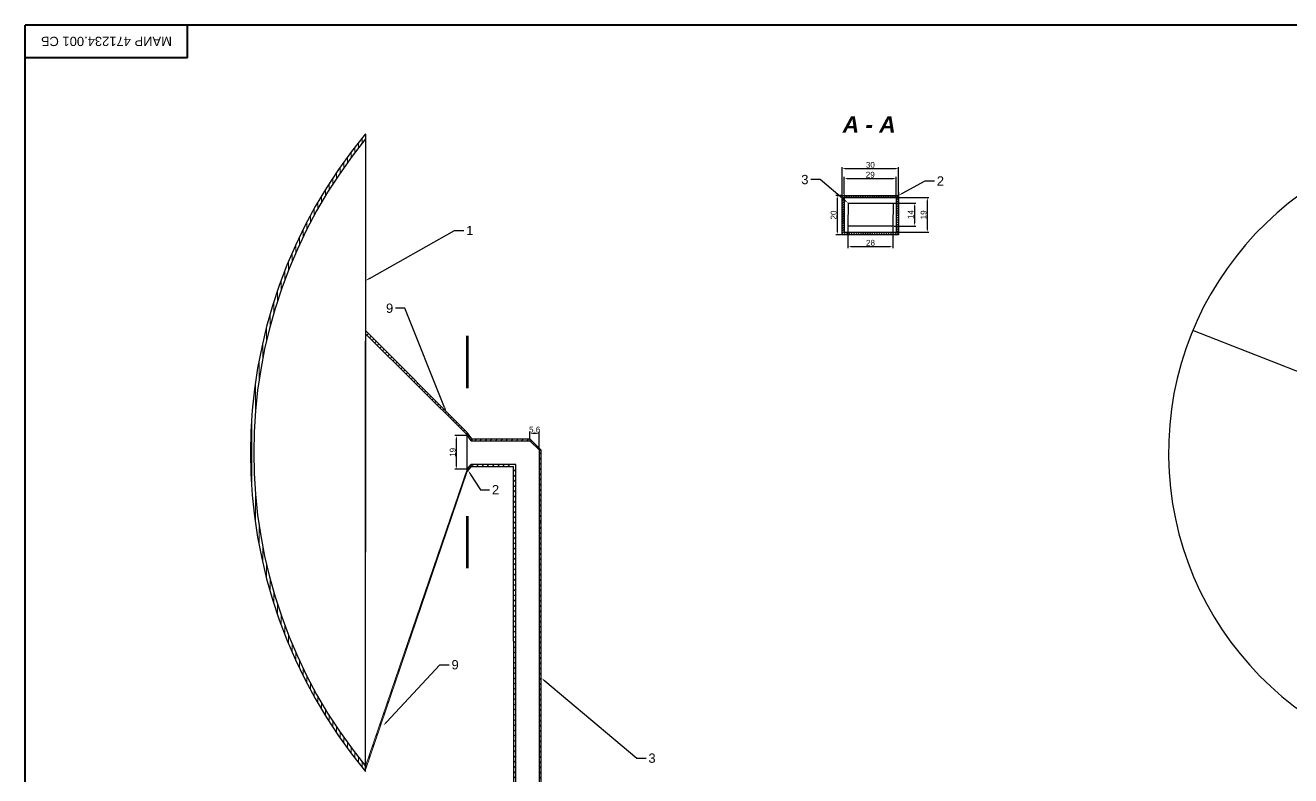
# Model space of a CAD drawing. Header units: millimetres. Extents: x 8 to 2580, y 319 to 2741.
# Drawn here: x 941 to 2033, y 839 to 1487 of the extents above; entities that cross this region are included whole.
import ezdxf
from ezdxf import colors
from ezdxf.entities.mleader import LeaderData, LeaderLine
from ezdxf.math import Vec2, Vec3

# ---------------------------------------------------------------- set-up
doc = ezdxf.new("R2010")
doc.units = ezdxf.units.MM
doc.layers.add('Основная', color=7, linetype='Continuous', lineweight=40)
doc.styles.get("Standard").update_dxf_attribs({"font": 'arial.ttf'})
doc.dimstyles.new('ISO-25', dxfattribs={"dimtxt": 2.5, "dimasz": 2.5, "dimexe": 1.25, "dimexo": 0.625, "dimtad": 1, "dimtxsty": 'Standard', "dimcen": 2.5, "dimadec": 0, "dimazin": 0, "dimtfac": 1, "dimtmove": 0, "dimatfit": 3, "dimfxl": 1, "dimarcsym": 0})
pattern_1 = [(45, (0, 28.362), (-2.245064, 2.245064), [])]

# ---------------------------------------------------------------- blocks, each defined once
blk = doc.blocks.new('*D1')
at = {"color": 0, "lineweight": -2, "transparency": 16777216}
for p, q in [((1321.8, 1132.9), (1311.9, 1132.9)), ((1313.2, 1106.3), (1313.2, 1130.4)), ((1321.8, 1103.8), (1311.9, 1103.8))]:
    blk.add_line(p, q, dxfattribs=at)
at = {"color": 0, "lineweight": 100, "transparency": 16777216}
for points in [[(1312.8, 1130.4), (1313.6, 1130.4), (1313.2, 1132.9)], [(1312.8, 1106.3), (1313.6, 1106.3), (1313.2, 1103.8)]]:
    blk.add_solid(points, dxfattribs=at)
at = {"layer": 'Defpoints', "color": 0, "lineweight": 100, "transparency": 16777216}
for p in [(1313.2, 1132.9), (1322.4, 1132.9), (1322.4, 1103.8)]:
    blk.add_point(p, dxfattribs=at)
at = {"color": 0, "lineweight": 13, "transparency": 16777216, "insert": (1310, 1118.4), "char_height": 5, "attachment_point": 5, "rotation": 90}
blk.add_mtext('19', dxfattribs=at)
blk = doc.blocks.new('*D7')
at = {"color": 0, "lineweight": -2, "transparency": 16777216}
for p, q in [((1647.7, 1341.4), (1647.7, 1355.9)), ((1650.2, 1354.6), (1690, 1354.6)), ((1692.5, 1338.8), (1692.5, 1355.9))]:
    blk.add_line(p, q, dxfattribs=at)
at = {"color": 0, "lineweight": 100, "transparency": 16777216}
for points in [[(1650.2, 1355.1), (1650.2, 1354.2), (1647.7, 1354.6)], [(1690, 1355.1), (1690, 1354.2), (1692.5, 1354.6)]]:
    blk.add_solid(points, dxfattribs=at)
at = {"layer": 'Defpoints', "color": 0, "lineweight": 100, "transparency": 16777216}
for p in [(1692.5, 1354.6), (1647.7, 1340.8), (1692.5, 1338.2)]:
    blk.add_point(p, dxfattribs=at)
at = {"color": 0, "lineweight": 9, "transparency": 16777216, "insert": (1670.1, 1357.8), "char_height": 5, "attachment_point": 5}
blk.add_mtext('29', dxfattribs=at)
blk = doc.blocks.new('*D8')
at = {"color": 0, "lineweight": -2, "transparency": 16777216}
for p, q in [((1645.9, 1340.7), (1645.9, 1364.4)), ((1694.5, 1340.6), (1694.5, 1364.4)), ((1648.4, 1363.1), (1692, 1363.1))]:
    blk.add_line(p, q, dxfattribs=at)
at = {"color": 0, "lineweight": 100, "transparency": 16777216}
for points in [[(1648.4, 1363.6), (1648.4, 1362.7), (1645.9, 1363.1)], [(1692, 1363.6), (1692, 1362.7), (1694.5, 1363.1)]]:
    blk.add_solid(points, dxfattribs=at)
at = {"layer": 'Defpoints', "color": 0, "lineweight": 100, "transparency": 16777216}
for p in [(1694.5, 1363.1), (1645.9, 1340), (1694.5, 1340)]:
    blk.add_point(p, dxfattribs=at)
at = {"color": 0, "lineweight": 9, "transparency": 16777216, "insert": (1670.2, 1366.3), "char_height": 5, "attachment_point": 5}
blk.add_mtext('30', dxfattribs=at)
blk = doc.blocks.new('*D9')
at = {"color": 0, "lineweight": -2, "transparency": 16777216}
for p, q in [((1690.4, 1333.4), (1709.4, 1333.4)), ((1708.2, 1330.9), (1708.2, 1316)), ((1690.3, 1313.5), (1709.4, 1313.5))]:
    blk.add_line(p, q, dxfattribs=at)
at = {"color": 0, "lineweight": 100, "transparency": 16777216}
for points in [[(1707.8, 1330.9), (1708.6, 1330.9), (1708.2, 1333.4)], [(1707.8, 1316), (1708.6, 1316), (1708.2, 1313.5)]]:
    blk.add_solid(points, dxfattribs=at)
at = {"layer": 'Defpoints', "color": 0, "lineweight": 100, "transparency": 16777216}
for p in [(1689.8, 1333.4), (1689.7, 1313.5), (1708.2, 1313.5)]:
    blk.add_point(p, dxfattribs=at)
at = {"color": 0, "lineweight": 9, "transparency": 16777216, "insert": (1705, 1323.5), "char_height": 5, "attachment_point": 5, "rotation": 90}
blk.add_mtext('14', dxfattribs=at)
blk = doc.blocks.new('*D12')
at = {"color": 0, "lineweight": -2, "transparency": 16777216}
for p, q in [((1645.3, 1340), (1640.4, 1340)), ((1641.6, 1337.5), (1641.6, 1308.6)), ((1645.3, 1306.1), (1640.4, 1306.1))]:
    blk.add_line(p, q, dxfattribs=at)
at = {"color": 0, "lineweight": 100, "transparency": 16777216}
for points in [[(1641.2, 1337.5), (1642, 1337.5), (1641.6, 1340)], [(1641.2, 1308.6), (1642, 1308.6), (1641.6, 1306.1)]]:
    blk.add_solid(points, dxfattribs=at)
at = {"layer": 'Defpoints', "color": 0, "lineweight": 100, "transparency": 16777216}
for p in [(1645.9, 1340), (1641.6, 1306.1), (1646, 1306.1)]:
    blk.add_point(p, dxfattribs=at)
at = {"color": 0, "transparency": 16777216, "insert": (1638.5, 1323.1), "char_height": 5, "attachment_point": 5, "rotation": 90}
blk.add_mtext('20', dxfattribs=at)
blk = doc.blocks.new('*D13')
at = {"color": 0, "lineweight": -2, "transparency": 16777216}
for p, q in [((1650.9, 1312.8), (1650.9, 1294.6)), ((1689.7, 1312.8), (1689.7, 1294.6)), ((1653.4, 1295.9), (1687.2, 1295.9))]:
    blk.add_line(p, q, dxfattribs=at)
at = {"color": 0, "lineweight": 100, "transparency": 16777216}
for points in [[(1653.4, 1296.3), (1653.4, 1295.5), (1650.9, 1295.9)], [(1687.2, 1296.3), (1687.2, 1295.5), (1689.7, 1295.9)]]:
    blk.add_solid(points, dxfattribs=at)
at = {"layer": 'Defpoints', "color": 0, "lineweight": 100, "transparency": 16777216}
for p in [(1650.9, 1313.5), (1689.7, 1313.5), (1689.7, 1295.9)]:
    blk.add_point(p, dxfattribs=at)
at = {"color": 0, "transparency": 16777216, "insert": (1670.3, 1299.1), "char_height": 5, "attachment_point": 5}
blk.add_mtext('28', dxfattribs=at)
blk = doc.blocks.new('*D14')
at = {"color": 0, "lineweight": -2, "transparency": 16777216}
for p, q in [((1693.2, 1338.2), (1720.5, 1338.2)), ((1719.3, 1335.7), (1719.3, 1310.7)), ((1693.2, 1308.2), (1720.5, 1308.2))]:
    blk.add_line(p, q, dxfattribs=at)
at = {"color": 0, "lineweight": 100, "transparency": 16777216}
for points in [[(1718.9, 1335.7), (1719.7, 1335.7), (1719.3, 1338.2)], [(1718.9, 1310.7), (1719.7, 1310.7), (1719.3, 1308.2)]]:
    blk.add_solid(points, dxfattribs=at)
at = {"layer": 'Defpoints', "color": 0, "lineweight": 100, "transparency": 16777216}
for p in [(1692.5, 1338.2), (1692.5, 1308.2), (1719.3, 1308.2)]:
    blk.add_point(p, dxfattribs=at)
at = {"color": 0, "transparency": 16777216, "insert": (1716.1, 1323.2), "char_height": 5, "attachment_point": 5, "rotation": 90}
blk.add_mtext('19', dxfattribs=at)
blk = doc.blocks.new('*D18')
at = {"color": 0, "lineweight": -2, "transparency": 16777216}
for p, q in [((1376.6, 1130.7), (1376.6, 1136.1)), ((1384.7, 1120.8), (1384.7, 1136.1)), ((1379.1, 1134.8), (1382.2, 1134.8))]:
    blk.add_line(p, q, dxfattribs=at)
at = {"color": 0, "lineweight": 100, "transparency": 16777216}
for points in [[(1379.1, 1135.2), (1379.1, 1134.4), (1376.6, 1134.8)], [(1382.2, 1135.2), (1382.2, 1134.4), (1384.7, 1134.8)]]:
    blk.add_solid(points, dxfattribs=at)
at = {"layer": 'Defpoints', "color": 0, "lineweight": 100, "transparency": 16777216}
for p in [(1376.6, 1130), (1384.7, 1134.8), (1384.7, 1120.2)]:
    blk.add_point(p, dxfattribs=at)
at = {"color": 0, "lineweight": 13, "transparency": 16777216, "insert": (1380.7, 1138), "char_height": 5, "attachment_point": 5}
blk.add_mtext('5.6', dxfattribs=at)

msp = doc.modelspace()

# ---------------------------------------------------------------- hatches: boundary and pattern name
at = {"lineweight": 9, "transparency": 33554684}
h = msp.add_hatch(dxfattribs=at)
h.set_pattern_fill('ANSI31', color=256, angle=45)
h.paths.add_polyline_path([(1234.885, 1388.676), (1234.885, 1393.158, 0.36119959), (1234.885, 843.158), (1234.885, 847.554, -0.35663342)])
at = {"lineweight": 9}
h = msp.add_hatch(dxfattribs=at)
h.set_pattern_fill('JIS_WOOD', color=256, scale=2)
h.set_pattern_definition([(45, (-1356.2337, 138.8901), (-1, 1), [])])
h.paths.add_polyline_path([(1694.48, 1340.011), (1645.905, 1340.043), (1645.951, 1306.113), (1694.48, 1306.072)])
h.paths.add_polyline_path([(1647.72, 1338.165), (1692.549, 1338.165), (1692.549, 1308.169), (1647.72, 1308.169)], flags=16)
at = {"lineweight": 9, "transparency": 33554684}
h = msp.add_hatch(dxfattribs=at)
h.set_pattern_fill('ANSI31', color=256)
h.set_pattern_definition(pattern_1)
h.paths.add_polyline_path([(1322.406, 1135.339), (1322.406, 1133.453), (1234.885, 1221.054), (1234.885, 1223.355), (1238.894, 1219.323)])
h = msp.add_hatch(dxfattribs=at)
h.set_pattern_fill('ANSI31', color=256)
h.set_pattern_definition(pattern_1)
h.paths.add_polyline_path([(1322.406, 1135.453), (1322.406, 1133.453), (1326.061, 1128.318), (1326.428, 1128.318), (1326.428, 1130.04)])
h = msp.add_hatch(dxfattribs=at)
h.set_pattern_fill('ANSI31', color=256)
h.set_pattern_definition(pattern_1)
h.paths.add_polyline_path([(1326.428, 1130.04), (1326.428, 1128.318), (1376.584, 1128.318), (1376.584, 1130.04)])
h = msp.add_hatch(dxfattribs=at)
h.set_pattern_fill('ANSI31', color=256)
h.set_pattern_definition(pattern_1)
h.paths.add_polyline_path([(1376.584, 1130.04), (1376.584, 1128.318), (1384.733, 1120.179), (1386.431, 1120.179)])
h = msp.add_hatch(dxfattribs=at)
h.set_pattern_fill('ANSI31', color=256)
h.set_pattern_definition(pattern_1)
h.paths.add_polyline_path([(1386.431, 1120.179), (1384.733, 1120.179), (1384.733, 1108.213), (1386.431, 1108.213)])
h = msp.add_hatch(dxfattribs=at)
h.set_pattern_fill('ANSI31', color=256, angle=45)
h.set_pattern_definition([(90, (0, 28.362), (-3.175, 7e-16), [])])
h.paths.add_polyline_path([(1322.411, 1101.832), (1322.41, 1103.831), (1234.885, 847.592), (1234.885, 844.801)])
at = {"lineweight": 9}
h = msp.add_hatch(dxfattribs=at)
h.set_pattern_fill('JIS_WOOD', color=256, scale=4, angle=270)
h.set_pattern_definition([(315, (-108.1145, 28.362), (2, 2), [])])
h.paths.add_polyline_path([(1322.41, 1103.831), (1322.41, 1101.831), (1326.061, 1105.783), (1326.061, 1107.783)])
at = {"lineweight": 9, "transparency": 33554684}
h = msp.add_hatch(dxfattribs=at)
h.set_pattern_fill('ANSI31', color=256)
h.paths.add_polyline_path([(1362.311, 1107.783), (1326.061, 1107.783), (1326.061, 1105.783), (1362.311, 1105.783)])
h = msp.add_hatch(dxfattribs=at)
h.set_pattern_fill('ANSI31', color=256)
h.paths.add_polyline_path([(1364.311, 1105.783), (1362.311, 1105.783), (1362.311, 1095.445), (1362.451, 968.173), (1364.311, 968.173)])
h = msp.add_hatch(dxfattribs=at)
h.set_pattern_fill('ANSI31', color=256)
h.set_pattern_definition(pattern_1)
h.paths.add_polyline_path([(1386.431, 1108.213), (1384.733, 1108.213), (1384.733, 1058.245), (1386.431, 1058.245)])
h = msp.add_hatch(dxfattribs=at)
h.set_pattern_fill('ANSI31', color=256)
h.paths.add_polyline_path([(1386.431, 1060.313), (1384.733, 1060.313), (1384.733, 968.422), (1386.431, 968.422)])
h = msp.add_hatch(dxfattribs=at)
h.set_pattern_fill('ANSI31', color=256)
h.paths.add_polyline_path([(1364.311, 968.03), (1362.462, 968.03), (1362.624, 811.157), (1364.311, 811.157)])
h = msp.add_hatch(dxfattribs=at)
h.set_pattern_fill('ANSI31', color=256)
h.paths.add_polyline_path([(1386.431, 968.422), (1384.733, 968.422), (1384.733, 870.02), (1386.431, 870.02)])
h = msp.add_hatch(dxfattribs=at)
h.set_pattern_fill('ANSI31', color=256)
h.paths.add_polyline_path([(1386.431, 870.02), (1384.733, 870.02), (1384.733, 799.892), (1386.431, 799.892)])

# ---------------------------------------------------------------- linework, layer by layer
at = {"lineweight": 5}
for p, q in [((1234.885, 1393.18), (1234.885, 843.091)), ((1234.885, 1392.776), (1234.885, 1266.474))]:
    msp.add_line(p, q, dxfattribs=at)
at = {"lineweight": 30}
for p, q in [((1234.885, 1392.776), (1234.885, 1032.276)), ((1694.48, 1342.872), (1694.48, 1306.072)), ((1641.361, 1340.046), (1694.48, 1340.011)), ((1645.951, 1306.116), (1645.904, 1340.754)), ((1647.72, 1338.542), (1647.72, 1308.169)), ((1647.72, 1338.165), (1692.549, 1338.165)), ((1650.918, 1333.449), (1650.858, 1313.452)), ((1650.918, 1333.449), (1689.755, 1333.449)), ((1689.755, 1333.449), (1689.695, 1313.452)), ((1692.549, 1338.165), (1692.549, 1308.169)), ((1689.695, 1313.452), (1650.858, 1313.452)), ((1694.48, 1306.072), (1645.951, 1306.113)), ((1647.72, 1308.169), (1692.549, 1308.169)), ((2181.302, 1132.16), (1948.218, 1223.355)), ((1234.885, 843.636), (1234.885, 1214.181)), ((1322.406, 1133.453), (1322.406, 1135.453)), ((1326.428, 1130.04), (1322.406, 1135.453)), ((1322.41, 1103.831), (1322.389, 1132.905)), ((1326.061, 1128.318), (1322.406, 1133.453)), ((1326.061, 1128.318), (1376.584, 1128.318)), ((1326.428, 1130.04), (1376.584, 1130.04)), ((1376.584, 1130.04), (1386.431, 1120.179)), ((1376.584, 1128.318), (1384.733, 1120.179)), ((1384.733, 707.505), (1384.733, 1120.179)), ((1386.431, 707.505), (1386.431, 1120.179)), ((1322.41, 1103.831), (1326.061, 1107.783)), ((1322.41, 1101.831), (1326.061, 1105.783)), ((1322.41, 1103.831), (1322.41, 1101.831)), ((1364.311, 1107.783), (1326.061, 1107.783)), ((1362.311, 1105.783), (1326.061, 1105.783)), ((1362.311, 1095.445), (1362.311, 1105.783)), ((1364.311, 719.832), (1364.311, 1107.783)), ((1362.716, 728.002), (1362.311, 1095.445))]:
    msp.add_line(p, q, dxfattribs=at)
at = {"lineweight": 9}
for p, q in [((1647.72, 1341.54), (1647.72, 1334.79)), ((1648.112, 1334.122), (1648.112, 1334.122)), ((1648.046, 1311.623), (1648.046, 1311.623)), ((1234.885, 1214.181), (1234.885, 1216.181)), ((1322.41, 1101.831), (1323.293, 1102.77)), ((1326.061, 1107.783), (1326.061, 1105.783)), ((1234.885, 1093.681), (1234.885, 1093.681))]:
    msp.add_line(p, q, dxfattribs=at)
at = {"lineweight": 13}
for p, q in [((1322.326, 1135.44), (1234.885, 1223.355)), ((1234.885, 1220.653), (1322.406, 1133.453)), ((1234.875, 847.565), (1322.41, 1103.831)), ((1234.488, 843.636), (1322.41, 1101.831))]:
    msp.add_line(p, q, dxfattribs=at)
at = {"lineweight": 100}
for p, q in [((1322.4, 1218.848), (1322.4, 1173.848)), ((1322.4, 1063.406), (1322.4, 1018.406))]:
    msp.add_line(p, q, dxfattribs=at)
for p, q in [((1326.428, 1130.04), (1326.428, 1128.33)), ((1376.584, 1130.04), (1376.584, 1128.318)), ((1384.733, 1120.179), (1386.431, 1120.179)), ((1384.733, 1120.179), (1386.431, 1120.179))]:
    msp.add_line(p, q)
at = {"lineweight": 30}
for centre, radius, start, end in [((1565.896, 1118.158), 430.341, 140.280602, 219.719398), ((1565.966, 1118.115), 427.572, 140.744134, 219.255866), ((2202.302, 1118.158), 275, 274.233321, 625.766679)]:
    msp.add_arc(centre, radius, start, end, dxfattribs=at)
at = {"layer": 'Основная'}
for p, q in [((941.398, 398.724), (941.398, 1486.724)), ((2573.398, 1486.724), (941.398, 1486.724)), ((1081.398, 1458.724), (1081.398, 1486.724)), ((1081.398, 1458.724), (941.398, 1458.724))]:
    msp.add_line(p, q, dxfattribs=at)

# ---------------------------------------------------------------- texts
at = {"insert": (1011.39, 1472.892), "char_height": 8, "attachment_point": 5, "rotation": 180}
msp.add_mtext_dynamic_manual_height_columns('МАИР 471234.001 СБ', width=140, gutter_width=2.966, heights=[0], dxfattribs=at)
at = {"insert": (1640.944, 1408.198), "char_height": 14, "attachment_point": 1}
msp.add_mtext_dynamic_manual_height_columns('{\\fArial|b1|i1|c204|p34; А - А}', width=93.79192, gutter_width=2.966, heights=[14.859], dxfattribs=at)

# ---------------------------------------------------------------- dimensions: what is measured, and where the dimension line sits
at = {"lineweight": 9}
dim = msp.add_linear_dim(base=(1694.48, 1363.145), p1=(1645.905, 1340.043), p2=(1694.48, 1340.011), text='30', dimstyle='ISO-25', override={"dimtxt": 5}, dxfattribs=at)
dim.commit()
dim.dimension.update_dxf_attribs({"geometry": '*D8', "text_midpoint": (1670.192, 1366.324)})
dim = msp.add_linear_dim(base=(1692.549, 1354.645), p1=(1647.72, 1340.754), p2=(1692.549, 1338.165), text='29', dimstyle='ISO-25', override={"dimtxt": 5}, dxfattribs=at)
dim.commit()
dim.dimension.update_dxf_attribs({"geometry": '*D7', "text_midpoint": (1670.135, 1354.645), "dimtype": 160})
for base, p1, p2, text, picture, middle in [((1641.63, 1306.116), (1645.905, 1340.043), (1645.951, 1306.116), '20', '*D12', (1638.452, 1323.079)), ((1719.297, 1308.169), (1692.549, 1338.165), (1692.549, 1308.169), '19', '*D14', (1716.119, 1323.167))]:
    dim = msp.add_linear_dim(base=base, p1=p1, p2=p2, angle=90, text=text, dimstyle='ISO-25', override={"dimtxt": 5})
    dim.commit()
    dim.dimension.update_dxf_attribs({"geometry": picture, "text_midpoint": middle})
dim = msp.add_linear_dim(base=(1708.181, 1313.452), p1=(1689.755, 1333.449), p2=(1689.695, 1313.452), angle=90, text='14', dimstyle='ISO-25', override={"dimtxt": 5}, dxfattribs=at)
dim.commit()
dim.dimension.update_dxf_attribs({"geometry": '*D9', "text_midpoint": (1705.046, 1323.45)})
dim = msp.add_linear_dim(base=(1689.695, 1295.892), p1=(1650.858, 1313.452), p2=(1689.695, 1313.452), text='28', dimstyle='ISO-25', override={"dimtxt": 5})
dim.commit()
dim.dimension.update_dxf_attribs({"geometry": '*D13', "text_midpoint": (1670.276, 1295.892), "dimtype": 160})
at = {"lineweight": 13}
dim = msp.add_linear_dim(base=(1384.733, 1134.822), p1=(1376.584, 1130.04), p2=(1384.733, 1120.179), text='5.6', dimstyle='ISO-25', override={"dimtxt": 5}, dxfattribs=at)
dim.commit()
dim.dimension.update_dxf_attribs({"geometry": '*D18', "text_midpoint": (1380.658, 1134.822), "dimtype": 160})
dim = msp.add_linear_dim(base=(1313.196, 1132.905), p1=(1322.41, 1103.831), p2=(1322.389, 1132.905), angle=90, text='19', dimstyle='ISO-25', override={"dimtxt": 5}, dxfattribs=at)
dim.commit()
dim.dimension.update_dxf_attribs({"geometry": '*D1', "text_midpoint": (1310.018, 1118.368)})

# ---------------------------------------------------------------- leaders
ml = msp.add_multileader_mtext('Standard', dxfattribs=at)
ml.set_content('3', color=256)
ml.set_leader_properties()
ml.build(insert=Vec2(0, 0))
ctx = ml.context
ctx.base_point, ctx.char_height, ctx.plane_origin = Vec3(1609.572, 1353.607), 8, Vec3(1648.112, 1334.122)
ctx.text_align_type = 2
notes = []
notes.append((ctx, [(0, (1, 1, 0), (1626.811, 1353.607), (-1, 0), 8, [(0, [(1650.918, 1333.449)], 0, [])])]))
ctx.mtext.insert, ctx.mtext.alignment, ctx.mtext.flow_direction = Vec3(1616.811, 1357.678), 3, 5
ml = msp.add_multileader_mtext('Standard', dxfattribs=at)
ml.set_content('2', color=256)
ml.set_leader_properties()
ml.build(insert=Vec2(0, 0))
ctx = ml.context
ctx.base_point, ctx.char_height, ctx.plane_origin = Vec3(1725.522, 1352.455), 8, Vec3(1699.812, 1342.872)
notes.append((ctx, [(0, (1, 1, 0), (1717.522, 1352.455), (1, 0), 8, [(0, [(1694.48, 1340.011)], 0, [])])]))
ctx.mtext.insert, ctx.mtext.flow_direction = Vec3(1727.522, 1356.455), 5
ml = msp.add_multileader_mtext('Standard', dxfattribs=at)
ml.set_content('1', color=256)
ml.set_leader_properties()
ml.build(insert=Vec2(0, 0))
ctx = ml.context
ctx.base_point, ctx.char_height, ctx.plane_origin = Vec3(1319.629, 1309.733), 8, Vec3(1234.885, 1266.474)
notes.append((ctx, [(0, (1, 1, 0), (1311.629, 1309.733), (1, 0), 8, [(0, [(1234.885, 1266.474)], 0, [])])]))
ctx.mtext.insert, ctx.mtext.flow_direction = Vec3(1321.629, 1313.733), 5
ml = msp.add_multileader_mtext('Standard', dxfattribs=at)
ml.set_content('9', color=256)
ml.set_leader_properties()
ml.build(insert=Vec2(0, 0))
ctx = ml.context
ctx.base_point, ctx.char_height, ctx.plane_origin = Vec3(1251.429, 1242.632), 8, Vec3(1255.512, 1218.932)
ctx.text_align_type = 2
notes.append((ctx, [(1, (1, 1, 0), (1268.69, 1242.632), (-1, 0), 8, [(0, [(1304.532, 1153.33)], 0, [])])]))
ctx.mtext.insert, ctx.mtext.alignment, ctx.mtext.flow_direction = Vec3(1258.69, 1246.7), 3, 5
ml = msp.add_multileader_mtext('Standard', dxfattribs=at)
ml.set_content('2', color=256)
ml.set_leader_properties()
ml.build(insert=Vec2(0, 0))
ctx = ml.context
ctx.base_point, ctx.char_height, ctx.plane_origin = Vec3(1341.843, 1086.122), 8, Vec3(1323.293, 1102.77)
notes.append((ctx, [(0, (1, 1, 0), (1333.843, 1086.122), (1, 0), 8, [(0, [(1323.293, 1102.77)], 0, [])])]))
ctx.mtext.insert, ctx.mtext.flow_direction = Vec3(1343.843, 1090.122), 5
ml = msp.add_multileader_mtext('Standard', dxfattribs=at)
ml.set_content('9', color=256)
ml.set_leader_properties()
ml.build(insert=Vec2(0, 0))
ctx = ml.context
ctx.base_point, ctx.char_height, ctx.plane_origin = Vec3(1306.969, 935.116), 8, Vec3(1245.008, 765.687)
notes.append((ctx, [(0, (1, 1, 0), (1298.969, 935.116), (1, 0), 8, [(0, [(1250.193, 882.745)], 0, [])])]))
ctx.mtext.insert, ctx.mtext.flow_direction = Vec3(1308.969, 939.184), 5
ml = msp.add_multileader_mtext('Standard', dxfattribs=at)
ml.set_content('3', color=256)
ml.set_leader_properties()
ml.build(insert=Vec2(0, 0))
ctx = ml.context
ctx.base_point, ctx.char_height, ctx.plane_origin = Vec3(1476.774, 854.529), 8, Vec3(1493.531, 777.753)
notes.append((ctx, [(0, (1, 1, 0), (1468.774, 854.529), (1, 0), 8, [(0, [(1386.386, 923.735)], 0, [])])]))
ctx.mtext.insert, ctx.mtext.flow_direction = Vec3(1478.774, 858.6), 5
for ctx, leaders in notes:
    for number, flags, end, landing, length, lines in leaders:
        leader = LeaderData()
        leader.index, (leader.has_last_leader_line, leader.has_dogleg_vector, leader.attachment_direction) = number, flags
        leader.last_leader_point, leader.dogleg_vector, leader.dogleg_length = Vec3(end), Vec3(landing), length
        for number, points, colour, breaks in lines:
            line = LeaderLine()
            line.index, line.vertices, line.color, line.breaks = number, Vec3.list(points), colors.encode_raw_color(colour), breaks
            leader.lines.append(line)
        ctx.leaders.append(leader)

doc.saveas('drawing.dxf')
